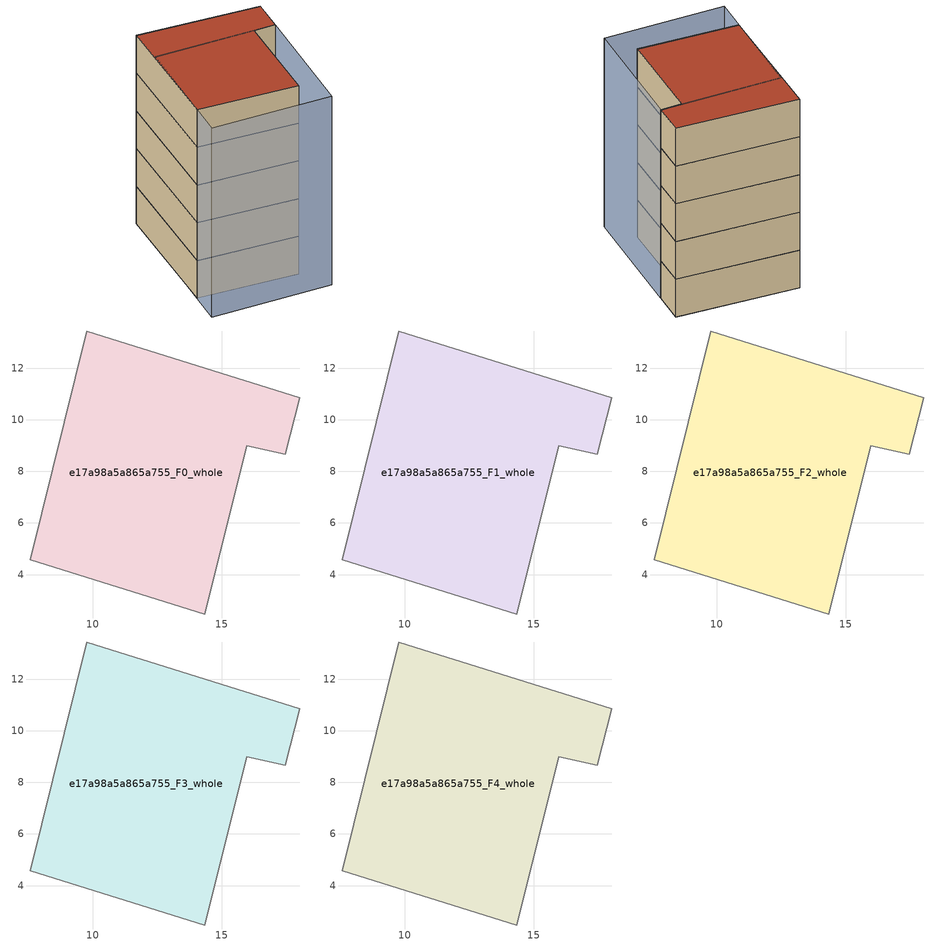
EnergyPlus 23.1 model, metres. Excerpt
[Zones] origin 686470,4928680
e17a98a5a865a755_F0_whole
 floor ground (EU_floor_Construction): 14.34,2.47 15.97,8.99 17.45,8.66 18.03,10.86 9.77,13.43 7.57,4.57 z0
 wall adiabatic (EU_wall_Construction): 18.03,10.86 17.45,8.66 15.97,8.99 14.34,2.47 7.57,4.57 9.77,13.43 18.03,10.86 z0:3
e17a98a5a865a755_F1_whole
 floor to e17a98a5a865a755_F0_whole (EU_floor_Construction): 14.34,2.47 15.97,8.99 17.45,8.66 18.02,10.86 9.76,13.43 7.57,4.57 z3
 wall adiabatic (EU_wall_Construction): 18.03,10.86 17.45,8.66 15.97,8.99 14.34,2.47 7.57,4.57 9.77,13.43 18.03,10.86 z3:6
e17a98a5a865a755_F2_whole
 floor to e17a98a5a865a755_F1_whole (EU_floor_Construction): 14.34,2.47 15.97,8.99 17.45,8.66 18.02,10.86 9.76,13.43 7.57,4.57 z6
 wall adiabatic (EU_wall_Construction): 18.03,10.86 17.45,8.66 15.97,8.99 14.34,2.47 7.57,4.57 9.77,13.43 18.03,10.86 z6:9
e17a98a5a865a755_F3_whole
 floor to e17a98a5a865a755_F2_whole (EU_floor_Construction): 14.34,2.47 15.97,8.99 17.45,8.66 18.02,10.86 9.76,13.43 7.57,4.57 z9
 wall adiabatic (EU_wall_Construction): 18.03,10.86 17.45,8.66 15.97,8.99 14.34,2.47 7.57,4.57 9.77,13.43 18.03,10.86 z9:12
e17a98a5a865a755_F4_whole
 floor to e17a98a5a865a755_F3_whole (EU_floor_Construction): 14.34,2.47 15.97,8.99 17.45,8.66 18.02,10.86 9.76,13.43 7.57,4.57 z12
 wall adiabatic (EU_wall_Construction): 18.03,10.86 17.45,8.66 15.97,8.99 14.34,2.47 7.57,4.57 9.77,13.43 18.03,10.86 z12:15
 roof outside (EU_roof_Construction): 18.03,10.86 17.45,8.66 15.97,8.99 14.34,2.47 7.57,4.57 9.77,13.43 z15
shading: 17.45,8.66 15.24,0.2 / 15.24,0.2 6.99,2.36 / 6.99,2.36 9.21,10.81 / 9.21,10.81 17.45,8.66 z0:15
[Building]
EU S2 Campaign: North Axis=0; Terrain=City; Solar Distribution=FullExterior
[Site:Location]
Bologna: Latitude=44.5; Longitude=11.25; Time Zone=1; Elevation=37
[SizingPeriod:WeatherFileDays]
AnnualSizingPeriod: Begin Month=1; Begin Day of Month=1; End Month=12; End Day of Month=31; Day of Week for Start Day=Monday; Use Weather File Daylight Saving Period=No; Use Weather File Rain and Snow Indicators=No
[MATERIAL]
EU_InternalMass_Material: Roughness=MediumRough; Thickness=0.1; Conductivity=1; Density=1800; Specific Heat=900; Thermal Absorptance=0.9; Solar Absorptance=0.7; Visible Absorptance=0.7
[MATERIAL:NOMASS] Roughness=MediumRough; Thermal Absorptance=0.9; Solar Absorptance=0.7; Visible Absorptance=0.7
Name | Thermal Resistance
EU_wall_NoMass | 0.905828
EU_roof_NoMass | 0.37593
EU_floor_NoMass | 0.67114
[CONSTRUCTION]
EU_wall_Construction: EU_wall_NoMass
EU_roof_Construction: EU_roof_NoMass
EU_floor_Construction: EU_floor_NoMass
EU_InternalMass_Construction: EU_InternalMass_Material
[ZONE] Type=1; Multiplier=1; Ceiling Height=autocalculate; Floor Area=autocalculate; Part of Total Floor Area=Yes
Name | Volume
e17a98a5a865a755_F0_whole | 204.719
e17a98a5a865a755_F1_whole; e17a98a5a865a755_F2_whole; e17a98a5a865a755_F3_whole; e17a98a5a865a755_F4_whole | 204.718
[INTERNALMASS] Construction=EU_InternalMass_Construction; Surface Area=68.2393
Name | Zone or ZoneList
e17a98a5a865a755_F0_whole_EU_InternalMass | e17a98a5a865a755_F0_whole
e17a98a5a865a755_F1_whole_EU_InternalMass | e17a98a5a865a755_F1_whole
e17a98a5a865a755_F2_whole_EU_InternalMass | e17a98a5a865a755_F2_whole
e17a98a5a865a755_F3_whole_EU_InternalMass | e17a98a5a865a755_F3_whole
e17a98a5a865a755_F4_whole_EU_InternalMass | e17a98a5a865a755_F4_whole
[OTHEREQUIPMENT] Fuel Type=Electricity; Design Level Calculation Method=Watts/Area; Power per Zone Floor Area=1; Fraction Latent=0; Fraction Radiant=0; Fraction Lost=0; Carbon Dioxide Generation Rate=0; EndUse Subcategory=EU_Step8_InternalGains
Name | Zone or ZoneList or Space or SpaceList | Schedule
EU_Step8_InternalGain_e17a98a5a865a755_F0_whole_f000 | e17a98a5a865a755_F0_whole | EU_Step8_GainSchedule_e17a98a5a865a755_F0_whole_f000
EU_Step8_InternalGain_e17a98a5a865a755_F1_whole_f000 | e17a98a5a865a755_F1_whole | EU_Step8_GainSchedule_e17a98a5a865a755_F1_whole_f000
EU_Step8_InternalGain_e17a98a5a865a755_F2_whole_f000 | e17a98a5a865a755_F2_whole | EU_Step8_GainSchedule_e17a98a5a865a755_F2_whole_f000
EU_Step8_InternalGain_e17a98a5a865a755_F3_whole_f000 | e17a98a5a865a755_F3_whole | EU_Step8_GainSchedule_e17a98a5a865a755_F3_whole_f000
EU_Step8_InternalGain_e17a98a5a865a755_F4_whole_f000 | e17a98a5a865a755_F4_whole | EU_Step8_GainSchedule_e17a98a5a865a755_F4_whole_f000
[ZONEVENTILATION:DESIGNFLOWRATE] Schedule=EU_AlwaysOn; Design Flow Rate Calculation Method=AirChanges/Hour; Air Changes per Hour=0.73129; Ventilation Type=Natural; Fan Pressure Rise=0; Fan Total Efficiency=1; Constant Term Coefficient=1; Temperature Term Coefficient=0; Velocity Term Coefficient=0; Velocity Squared Term Coefficient=0; Minimum Indoor Temperature=-100; Maximum Indoor Temperature=100; Delta Temperature=-100; Minimum Outdoor Temperature=-100; Maximum Outdoor Temperature=100; Maximum Wind Speed=40
Name | Zone or ZoneList or Space or SpaceList
EU_ConstantAir_e17a98a5a865a755_F0_whole | e17a98a5a865a755_F0_whole
EU_ConstantAir_e17a98a5a865a755_F1_whole | e17a98a5a865a755_F1_whole
EU_ConstantAir_e17a98a5a865a755_F2_whole | e17a98a5a865a755_F2_whole
EU_ConstantAir_e17a98a5a865a755_F3_whole | e17a98a5a865a755_F3_whole
EU_ConstantAir_e17a98a5a865a755_F4_whole | e17a98a5a865a755_F4_whole
[HVACTEMPLATE:THERMOSTAT] Constant Heating Setpoint=20; Constant Cooling Setpoint=50
EU_HeatOnly_e17a98a5a865a755_F0_whole; EU_HeatOnly_e17a98a5a865a755_F1_whole; EU_HeatOnly_e17a98a5a865a755_F2_whole; EU_HeatOnly_e17a98a5a865a755_F3_whole; EU_HeatOnly_e17a98a5a865a755_F4_whole
[HVACTEMPLATE:ZONE:IDEALLOADSAIRSYSTEM] System Availability Schedule=EU_AlwaysOn; Maximum Heating Supply Air Temperature=50; Minimum Cooling Supply Air Temperature=13; Maximum Heating Supply Air Humidity Ratio=0.0156; Minimum Cooling Supply Air Humidity Ratio=0.0077; Heating Limit=NoLimit; Cooling Limit=NoLimit; Heating Availability Schedule=EU_AlwaysOn; Cooling Availability Schedule=EU_CoolingOff; Dehumidification Control Type=ConstantSensibleHeatRatio; Cooling Sensible Heat Ratio=0.7; Dehumidification Setpoint=60; Humidification Control Type=None; Humidification Setpoint=30; Outdoor Air Method=None; Outdoor Air Flow Rate per Person=0.00944; Outdoor Air Flow Rate per Zone Floor Area=0; Outdoor Air Flow Rate per Zone=0; Demand Controlled Ventilation Type=None; Outdoor Air Economizer Type=NoEconomizer; Heat Recovery Type=None; Sensible Heat Recovery Effectiveness=0.7; Latent Heat Recovery Effectiveness=0.65
Name | Template Thermostat
e17a98a5a865a755_F0_whole | EU_HeatOnly_e17a98a5a865a755_F0_whole
e17a98a5a865a755_F1_whole | EU_HeatOnly_e17a98a5a865a755_F1_whole
e17a98a5a865a755_F2_whole | EU_HeatOnly_e17a98a5a865a755_F2_whole
e17a98a5a865a755_F3_whole | EU_HeatOnly_e17a98a5a865a755_F3_whole
e17a98a5a865a755_F4_whole | EU_HeatOnly_e17a98a5a865a755_F4_whole
[SIZING:ZONE] Zone Cooling Design Supply Air Temperature Input Method=SupplyAirTemperature; Zone Cooling Design Supply Air Temperature=13; Zone Heating Design Supply Air Temperature Input Method=SupplyAirTemperature; Zone Heating Design Supply Air Temperature=50; Zone Cooling Design Supply Air Humidity Ratio=0.008; Zone Heating Design Supply Air Humidity Ratio=0.008; Cooling Design Air Flow Method=DesignDay; Cooling Design Air Flow Rate=0; Cooling Minimum Air Flow per Zone Floor Area=0.000762; Cooling Minimum Air Flow=0; Cooling Minimum Air Flow Fraction=0.2; Heating Design Air Flow Method=DesignDay; Heating Design Air Flow Rate=0; Heating Maximum Air Flow per Zone Floor Area=0.002032; Heating Maximum Air Flow=0.141576; Heating Maximum Air Flow Fraction=0.3; Account for Dedicated Outdoor Air System=No; Dedicated Outdoor Air System Control Strategy=NeutralSupplyAir; Dedicated Outdoor Air Low Setpoint Temperature for Design=autosize; Dedicated Outdoor Air High Setpoint Temperature for Design=autosize; Zone Load Sizing Method=Sensible Load Only No Latent Load; Zone Latent Cooling Design Supply Air Humidity Ratio Input Method=HumidityRatioDifference; Zone Cooling Design Supply Air Humidity Ratio Difference=0.005; Zone Latent Heating Design Supply Air Humidity Ratio Input Method=HumidityRatioDifference; Zone Humidification Design Supply Air Humidity Ratio Difference=0.005
e17a98a5a865a755_F0_whole; e17a98a5a865a755_F1_whole; e17a98a5a865a755_F2_whole; e17a98a5a865a755_F3_whole; e17a98a5a865a755_F4_whole
[SCHEDULE:CONSTANT]
Name | Hourly Value
EU_AlwaysOn | 1
EU_CoolingOff | 0
[SCHEDULE:FILE] Column Number=1; Rows to Skip at Top=0; Number of Hours of Data=8760; Column Separator=Comma; Interpolate to Timestep=No; Minutes per Item=60; Adjust Schedule for Daylight Savings=Yes
Name | File
EU_Step8_GainSchedule_e17a98a5a865a755_F0_whole_f000 | ../../schedules/e17a98a5a865a755/e17a98a5a865a755_F0_whole_f000_gain.csv
EU_Step8_GainSchedule_e17a98a5a865a755_F1_whole_f000 | ../../schedules/e17a98a5a865a755/e17a98a5a865a755_F1_whole_f000_gain.csv
EU_Step8_GainSchedule_e17a98a5a865a755_F2_whole_f000 | ../../schedules/e17a98a5a865a755/e17a98a5a865a755_F2_whole_f000_gain.csv
EU_Step8_GainSchedule_e17a98a5a865a755_F3_whole_f000 | ../../schedules/e17a98a5a865a755/e17a98a5a865a755_F3_whole_f000_gain.csv
EU_Step8_GainSchedule_e17a98a5a865a755_F4_whole_f000 | ../../schedules/e17a98a5a865a755/e17a98a5a865a755_F4_whole_f000_gain.csv
